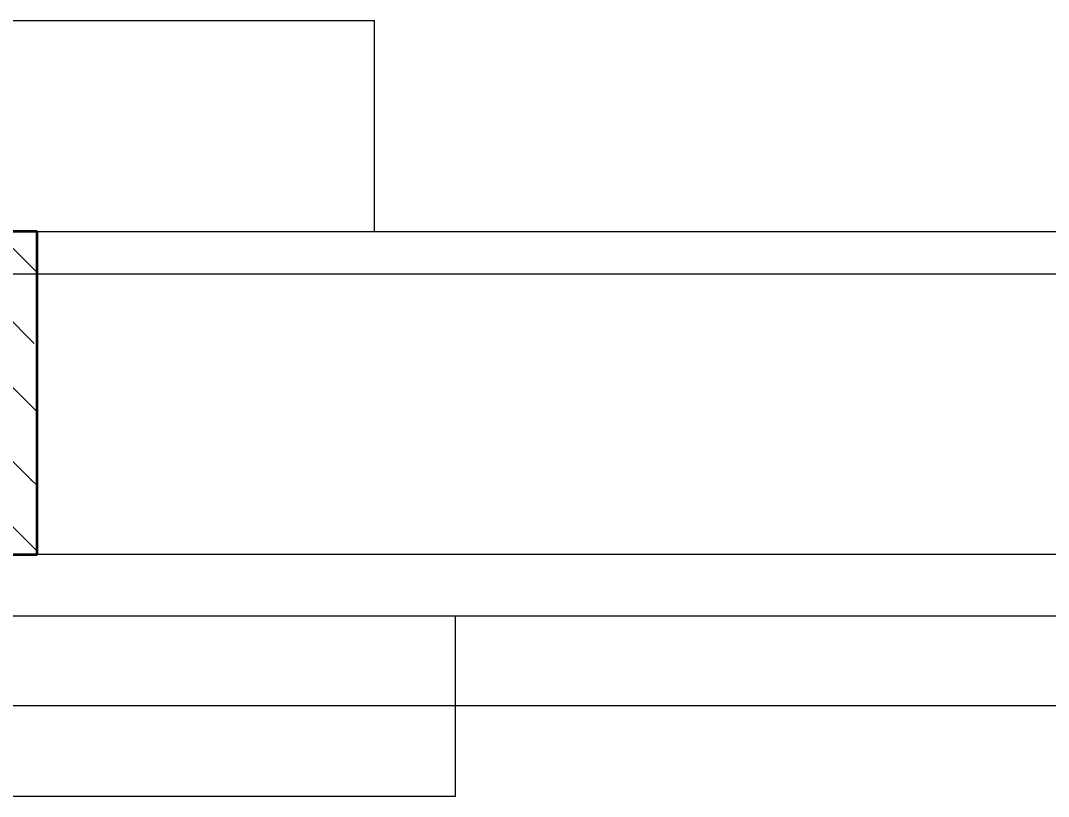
# Model space of a CAD drawing. Header units: millimetres. Extents: x 180139 to 245212, y -4005 to 9345.
# Drawn here: x 227323 to 228913, y -2650 to -1450 of the extents above; entities that cross this region are included whole.
import ezdxf

# ---------------------------------------------------------------- set-up
doc = ezdxf.new("R2010")
doc.units = ezdxf.units.MM
for name, color, linetype, lineweight in [('A-ANNO-DIMS', 7, 'Continuous', 9), ('A-ANNO-DIMS-100', 7, 'Continuous', 9), ('A-FLOR', 7, 'Continuous', 9), ('A-FLOR-1', 7, 'Continuous', 35), ('A-FLOR-PATT-1', 7, 'Continuous', 9), ('S-FNDN', 7, 'Continuous', 9)]:
    doc.layers.add(name, color=color, linetype=linetype, lineweight=lineweight)
doc.styles.add('Arial', font='arial.ttf', dxfattribs={"width": 0.7, "height": 200})
doc.dimstyles.new('Vnitřní_-_průhledné', dxfattribs={"dimscale": 304.8, "dimtxt": 204.05188, "dimasz": 0.426509, "dimexe": 0.328084, "dimexo": 0.0625, "dimgap": 0.065617, "dimtad": 1, "dimdec": 0, "dimrnd": 5, "dimzin": 0, "dimdsep": 46, "dimtxsty": 'Arial', "dimblk1": 'OBLIQUE', "dimblk2": 'OBLIQUE', "dimsah": 1, "dimcen": 0.09, "dimdle": 0.328084, "dimazin": 0, "dimtfac": 1, "dimtdec": 4, "dimtix": 1, "dimtmove": 2, "dimatfit": 3, "dimfxl": 0.328084, "dimfxlon": 1, "dimtvp": 1, "dimtolj": 1, "dimtzin": 0, "dimarcsym": 2})
doc.dimstyles.new('Vnitřní_-_průhledné_1', dxfattribs={"dimscale": 304.8, "dimtxt": 204.05188, "dimasz": 0.426509, "dimexe": 0.328084, "dimexo": 0.0625, "dimgap": 0.065617, "dimtad": 1, "dimdec": 0, "dimrnd": 5, "dimzin": 0, "dimdsep": 46, "dimtxsty": 'Arial', "dimblk1": 'OBLIQUE', "dimblk2": 'OBLIQUE', "dimsah": 1, "dimcen": 0.09, "dimdle": 0.328084, "dimazin": 0, "dimtfac": 1, "dimtdec": 4, "dimtix": 1, "dimtmove": 0, "dimatfit": 3, "dimfxl": 0.328084, "dimfxlon": 1, "dimtvp": 1, "dimtolj": 1, "dimtzin": 0, "dimarcsym": 2})

# ---------------------------------------------------------------- blocks, each defined once
blk = doc.blocks.new('DIMBLOCK13-B')
at = {"layer": 'A-ANNO-DIMS-100'}
for p, q in [((227245.9, -2509.8), (227245.9, -2409.8)), ((233343.4, -2509.8), (233343.4, -2409.8)), ((233343.4, -2509.8), (227245.9, -2509.8)), ((227245.9, -2509.8), (227245.9, -2609.8)), ((233343.4, -2509.8), (233343.4, -2609.8))]:
    blk.add_line(p, q, dxfattribs=at)
at = {"layer": 'A-ANNO-DIMS-100', "lineweight": 18}
for p, q in [((227245.9, -2509.8), (227310.9, -2444.8)), ((233343.4, -2509.8), (233408.4, -2444.8)), ((227245.9, -2509.8), (227180.9, -2574.8)), ((233343.4, -2509.8), (233278.4, -2574.8))]:
    blk.add_line(p, q, dxfattribs=at)
at = {"layer": 'A-ANNO-DIMS-100', "color": 0, "insert": (230081.2, -2230.2), "char_height": 200, "width": 512.327, "attachment_point": 1, "line_spacing_factor": 0.941778, "style": 'Arial'}
blk.add_mtext('6100', dxfattribs=at)
blk = doc.blocks.new('_Oblique')
at = {"color": 0, "linetype": 'ByBlock', "lineweight": -2}
blk.add_line((-0.5, -0.5), (0.5, 0.5), dxfattribs=at)
blk = doc.blocks.new('DIMBLOCK17-B')
at = {"layer": 'A-ANNO-DIMS-100'}
for p, q in [((212050.9, -1842), (212050.9, -1742)), ((239440.9, -1842), (239440.9, -1742)), ((239540.9, -1842), (211950.9, -1842)), ((212050.9, -1842), (212050.9, -1942)), ((239440.9, -1842), (239440.9, -1942))]:
    blk.add_line(p, q, dxfattribs=at)
at = {"layer": 'A-ANNO-DIMS-100', "lineweight": 18}
for p, q in [((212050.9, -1842), (212115.9, -1777)), ((239440.9, -1842), (239505.9, -1777)), ((212050.9, -1842), (211985.9, -1907)), ((239440.9, -1842), (239375.9, -1907))]:
    blk.add_line(p, q, dxfattribs=at)
at = {"layer": 'A-ANNO-DIMS-100', "color": 0, "insert": (223904, -1562.3), "char_height": 200, "width": 640.409, "attachment_point": 1, "line_spacing_factor": 0.941778, "style": 'Arial'}
blk.add_mtext('27390', dxfattribs=at)

msp = doc.modelspace()

# ---------------------------------------------------------------- hatches: boundary and pattern name
at = {"layer": 'A-FLOR-PATT-1'}
h = msp.add_hatch(dxfattribs=at)
h.set_pattern_fill('FP_9', color=256, style=0, pattern_type=2)
h.set_pattern_definition([(315, (228525.39, 3664.97), (107.763, 107.763), []), (315, (228525.39, 3766.57), (107.763, 107.763), [63.5, -38.1, 6.35, -38.1, -63.5]), (315, (228525.39, 3766.57), (107.763, 107.763), [-146.05, 63.5, 0])])
h.paths.add_polyline_path([(226812.4, -2276), (227349.1, -2276), (227349.1, -1776), (226679.5, -1776), (226679.5, -2276)])

# ---------------------------------------------------------------- linework, layer by layer
at = {"layer": 'A-FLOR'}
for p, q in [((227349.1, -1776), (237949.3, -1776)), ((238690.9, -2276), (227349.1, -2276)), ((238690.9, -2371), (224311.2, -2371))]:
    msp.add_line(p, q, dxfattribs=at)
at = {"layer": 'A-FLOR-1'}
for p, q in [((227349.1, -1776), (226679.5, -1776)), ((227349.1, -2276), (227349.1, -1776)), ((226679.5, -2276), (227349.1, -2276))]:
    msp.add_line(p, q, dxfattribs=at)
at = {"layer": 'S-FNDN'}
for p, q in [((226620.9, -1450), (227870.9, -1450)), ((227870.9, -1776), (227870.9, -1450)), ((227995.9, -2650), (227995.9, -2371)), ((227995.9, -2650), (226495.9, -2650))]:
    msp.add_line(p, q, dxfattribs=at)

# ---------------------------------------------------------------- dimensions: what is measured, and where the dimension line sits
at = {"layer": 'A-ANNO-DIMS'}
dim = msp.add_linear_dim(base=(212050.9, -1842), p1=(239440.9, -1942), p2=(212050.9, -1942), dimstyle='Vnitřní_-_průhledné', override={"dimpost": '<>', "dimfxl": 27390}, dxfattribs=at)
dim.commit()
dim.dimension.update_dxf_attribs({"geometry": 'DIMBLOCK17-B', "text_midpoint": (224224.2, -1695.7), "dimtype": 160})
dim = msp.add_linear_dim(base=(227245.9466093, -2509.8324695), p1=(233343.4466093, -2609.8324695), p2=(227245.9466093, -2609.8324695), dimstyle='Vnitřní_-_průhledné_1', override={"dimpost": '<>', "dimfxl": 6097.5}, dxfattribs=at)
dim.commit()
dim.dimension.update_dxf_attribs({"geometry": 'DIMBLOCK13-B', "text_midpoint": (230294.6966093, -2387.7178713)})

doc.saveas('drawing.dxf')
